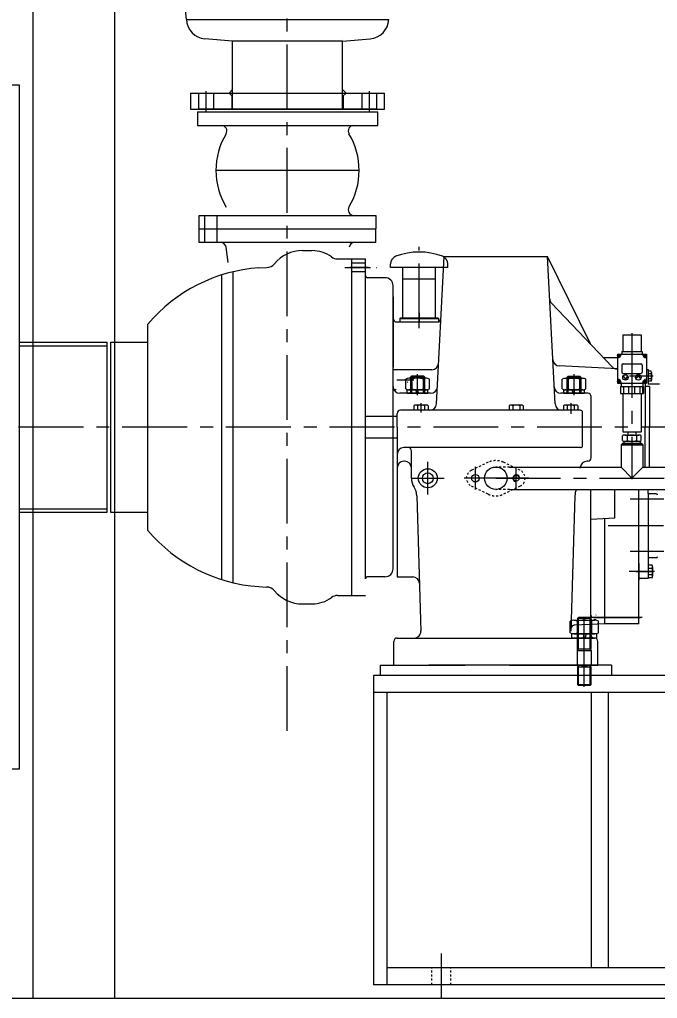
# Model space of a CAD drawing. Header units: inches. Extents: x 0 to 19814, y 0 to 15096.
# Drawn here: x 8627 to 9564, y 9211 to 10650 of the extents above; entities that cross this region are included whole.
import ezdxf

# ---------------------------------------------------------------- set-up
doc = ezdxf.new("R2010")
doc.units = ezdxf.units.IN
doc.header["$MEASUREMENT"] = 0
for name, pattern in [('CENTER', [50.8, 31.75, -6.35, 6.35, -6.35]), ('EB_DASH', [6, 3, -3]), ('EB_DASHDOTDOT', [45, 30, -3, 3, -3, 3, -3])]:
    doc.linetypes.add(name, pattern=pattern)
doc.layers.get('Defpoints').update_dxf_attribs({"lineweight": 5})
for name, color, linetype, lineweight in [('CAXA0', 7, 'Continuous', 5), ('CAXA1', 5, 'CENTER', 5), ('CAXA2', 6, 'EB_DASH', 5), ('CAXA3', 7, 'Continuous', 5), ('PIPE', 150, 'Continuous', 5)]:
    doc.layers.add(name, color=color, linetype=linetype, lineweight=lineweight)
doc.styles.add('Roman', font='arial.ttf')
doc.styles.get("Standard").update_dxf_attribs({"font": 'arial.ttf'})
doc.dimstyles.new('ISO-25', dxfattribs={"dimscale": 30, "dimtxt": 1.5, "dimasz": 1.5, "dimexe": 2, "dimexo": 2, "dimtad": 1, "dimtih": 1, "dimtoh": 1, "dimdec": 1, "dimlfac": 0.03937, "dimdsep": 46, "dimtxsty": 'Standard', "dimcen": 2.5, "dimclrd": 7, "dimclre": 7, "dimclrt": 7, "dimadec": 0, "dimazin": 0, "dimtfac": 1, "dimtdec": 1, "dimtmove": 0, "dimatfit": 3, "dimfxl": 1, "dimlwd": 5, "dimlwe": 5, "dimarcsym": 0})

# ---------------------------------------------------------------- blocks, each defined once
blk = doc.blocks.new('*D46')
at = {"color": 7, "linetype": 'Continuous', "lineweight": 5, "transparency": 16777216}
for p, q in [((9146.5, 9170.8), (9146.5, 8809.5)), ((10726.5, 9170.8), (10726.5, 8809.5)), ((10681.5, 8869.5), (9191.5, 8869.5))]:
    blk.add_line(p, q, dxfattribs=at)
at = {"color": 7, "transparency": 16777216}
for points in [[(9191.5, 8877), (9191.5, 8862), (9146.5, 8869.5)], [(10681.5, 8877), (10681.5, 8862), (10726.5, 8869.5)]]:
    blk.add_solid(points, dxfattribs=at)
at = {"layer": 'Defpoints', "color": 0, "transparency": 16777216}
for p in [(9146.5, 9230.8), (10726.5, 9230.8), (9146.5, 8869.5)]:
    blk.add_point(p, dxfattribs=at)
at = {"color": 7, "lineweight": 5, "transparency": 16777216, "insert": (9936.5, 8970.8), "char_height": 165, "attachment_point": 5, "style": 'Roman'}
blk.add_mtext('A', dxfattribs=at)
blk = doc.blocks.new('*D48')
at = {"color": 7, "linetype": 'Continuous', "lineweight": 5, "transparency": 16777216}
for p, q in [((7066.5, 9538.5), (7066.5, 8429.7)), ((11846.5, 9150.7), (11846.5, 8429.7)), ((7111.5, 8489.7), (11801.5, 8489.7))]:
    blk.add_line(p, q, dxfattribs=at)
at = {"color": 7, "transparency": 16777216}
for points in [[(7111.5, 8497.2), (7111.5, 8482.2), (7066.5, 8489.7)], [(11801.5, 8497.2), (11801.5, 8482.2), (11846.5, 8489.7)]]:
    blk.add_solid(points, dxfattribs=at)
at = {"layer": 'Defpoints', "color": 0, "transparency": 16777216}
for p in [(7066.5, 9598.5), (11846.5, 9210.7), (11846.5, 8489.7)]:
    blk.add_point(p, dxfattribs=at)
at = {"color": 7, "lineweight": 5, "transparency": 16777216, "insert": (9456.5, 8593.8), "char_height": 165, "attachment_point": 5, "style": 'Roman'}
blk.add_mtext('C', dxfattribs=at)

msp = doc.modelspace()

# ---------------------------------------------------------------- linework, layer by layer
at = {"color": 7, "lineweight": 5}
for p, q in [((8871.67, 10650.38), (8796.67, 11386.4)), ((8646.54, 9210.75), (8646.54, 11310.75)), ((8766.54, 9210.75), (8766.54, 11310.75)), ((8871.67, 10650.38), (9169.06, 10650.4)), ((8939.36, 10618.4), (8899.02, 10621.93)), ((9101.36, 10618.4), (8939.36, 10618.4)), ((8939.36, 10518.4), (8939.36, 10618.4)), ((9101.36, 10622.4), (9101.19, 10622.4)), ((9101.36, 10618.4), (9141.7, 10621.93)), ((9101.36, 10518.4), (9101.36, 10618.4)), ((8626.54, 10554), (7116.54, 10554)), ((8626.54, 9547.75), (8626.54, 10553.75)), ((8877.86, 10542.4), (8877.86, 10518.4)), ((8877.86, 10542.4), (9162.86, 10542.4)), ((8889.36, 10542.4), (8889.36, 10518.4)), ((8900.36, 10544.96), (8900.36, 10515.4)), ((8911.36, 10542.4), (8911.36, 10518.4)), ((8934.36, 10542.4), (8939.36, 10547.4)), ((8934.36, 10542.4), (8939.36, 10537.4)), ((9106.36, 10542.4), (9101.36, 10547.4)), ((9106.36, 10542.4), (9101.36, 10537.4)), ((9129.36, 10542.4), (9129.36, 10518.4)), ((9151.36, 10542.4), (9151.36, 10518.4)), ((9162.86, 10518.4), (9162.86, 10542.4)), ((8938.36, 10538.4), (8938.36, 10518.4)), ((9102.36, 10538.4), (9102.36, 10518.4)), ((8877.86, 10518.4), (9162.86, 10518.4)), ((8887.86, 10514.55), (9152.86, 10514.55)), ((8887.86, 10514.55), (8887.86, 10494.55)), ((9150.36, 10518.4), (8890.36, 10518.4)), ((9152.86, 10494.55), (9152.86, 10514.55)), ((8887.86, 10494.55), (9152.86, 10494.55)), ((9125.55, 10428.47), (8915.17, 10428.63)), ((8890.36, 10362.4), (9150.36, 10362.4)), ((8890.36, 10342.4), (8890.36, 10362.4)), ((8898.86, 10342.4), (8898.86, 10362.4)), ((8916.86, 10342.4), (8916.86, 10362.4)), ((9150.36, 10362.4), (9150.36, 10342.4)), ((8890.36, 10322.4), (8890.36, 10342.4)), ((8890.36, 10342.4), (9150.36, 10342.4)), ((8890.36, 10342.4), (9150.36, 10342.4)), ((8898.86, 10322.4), (8898.86, 10342.4)), ((8916.86, 10322.4), (8916.86, 10342.4)), ((9150.36, 10322.4), (9150.36, 10342.4)), ((9150.36, 10322.4), (8890.36, 10322.55)), ((8933.2, 10293.28), (8929.95, 10315.55)), ((9042.15, 10310.6), (9056.46, 10310.6)), ((9093.92, 10298.25), (9114.99, 10298.25)), ((9114.99, 9803.25), (9114.99, 10298.26)), ((9114.99, 10298.26), (9134.99, 10298.26)), ((9134.99, 9827.81), (9134.99, 10298.26)), ((9239.31, 10085.23), (9250.65, 10301.75)), ((9250.65, 10301.75), (9402.21, 10301.75)), ((9413.55, 10085.23), (9402.21, 10301.75)), ((9465.59, 10173.28), (9402.21, 10301.75)), ((8977.99, 10285.17), (8989.66, 10285.74)), ((9171.84, 10285.83), (9171.84, 10290.99)), ((9255.84, 10285.83), (9171.84, 10285.83)), ((9189.84, 10211.64), (9189.84, 10285.83)), ((9237.84, 10211.64), (9237.84, 10285.83)), ((9255.84, 10285.83), (9255.84, 10290.99)), ((8923.99, 9826.56), (8923.99, 10274.94)), ((8939.99, 10279.35), (8939.99, 9822.15)), ((9163.49, 10270.76), (9137.99, 10270.76)), ((9237.74, 10268.46), (9189.93, 10268.46)), ((9175.49, 9842.74), (9175.49, 10258.76)), ((9175.49, 10242.45), (9175.49, 10139.3)), ((9408.2, 10233.46), (9497.71, 10139.59)), ((9185.34, 10210.64), (9186.34, 10211.64)), ((9185.34, 10210.64), (9185.34, 10205.64)), ((9185.34, 10210.64), (9242.34, 10210.64)), ((9186.34, 10211.64), (9241.34, 10211.64)), ((9242.34, 10210.64), (9241.34, 10211.64)), ((9242.34, 10210.64), (9242.34, 10205.86)), ((8814.99, 9899), (8814.99, 10202.49)), ((9180.49, 10205.64), (9240.87, 10205.64)), ((9513, 10186.75), (9540, 10186.75)), ((9513, 10186.75), (9513, 10162.25)), ((9540, 10186.75), (9540, 10162.25)), ((8626.54, 10175.75), (8755.04, 10175.75)), ((8626.54, 10170.75), (8755.04, 10170.75)), ((8676.54, 10175.75), (8726.54, 10175.75)), ((8755.04, 9925.75), (8755.04, 10175.75)), ((8759.99, 10175.74), (8785.99, 10175.74)), ((8759.99, 10175.74), (8814.99, 10175.74)), ((8759.99, 10175.74), (8759.99, 9925.74)), ((9484.68, 10153.26), (9505.25, 10153.26)), ((9505.25, 10158.25), (9547.75, 10158.25)), ((9505.25, 10158.25), (9505.25, 10115.75)), ((9505.94, 10155.81), (9505.94, 10156.81)), ((9505.94, 10156.81), (9506.69, 10156.81)), ((9505.94, 10155.81), (9506.69, 10155.81)), ((9506.69, 10157.56), (9507.69, 10157.56)), ((9506.69, 10156.81), (9506.69, 10157.56)), ((9506.69, 10155.06), (9506.69, 10155.81)), ((9506.69, 10155.06), (9507.69, 10155.06)), ((9507.69, 10156.81), (9507.69, 10157.56)), ((9507.69, 10156.81), (9508.44, 10156.81)), ((9507.69, 10155.06), (9507.69, 10155.81)), ((9507.69, 10155.81), (9508.44, 10155.81)), ((9508.44, 10155.81), (9508.44, 10156.81)), ((9511.5, 10162.25), (9541.5, 10162.25)), ((9511.5, 10162.25), (9511.5, 10158.25)), ((9541.5, 10162.25), (9541.5, 10158.25)), ((9544.55, 10156.81), (9544.55, 10155.81)), ((9544.55, 10156.81), (9545.3, 10156.81)), ((9544.55, 10155.81), (9545.3, 10155.81)), ((9545.3, 10157.56), (9546.3, 10157.56)), ((9545.3, 10157.56), (9545.3, 10156.81)), ((9545.3, 10155.81), (9545.3, 10155.06)), ((9545.3, 10155.06), (9546.3, 10155.06)), ((9546.3, 10157.56), (9546.3, 10156.81)), ((9546.3, 10156.81), (9547.05, 10156.81)), ((9546.3, 10155.81), (9546.3, 10155.06)), ((9546.3, 10155.81), (9547.05, 10155.81)), ((9547.05, 10156.81), (9547.05, 10155.81)), ((9547.75, 10158.25), (9547.75, 10115.75)), ((9505.25, 10136.46), (9419.6, 10140.95)), ((9511.5, 10142), (9511.5, 10132)), ((9513.5, 10144), (9539.5, 10144)), ((9541.5, 10142), (9541.5, 10132)), ((9232.44, 10135.26), (9175.49, 10135.26)), ((9224.49, 10122.74), (9198.51, 10122.74)), ((9201.5, 10124.69), (9203, 10126.19)), ((9201.5, 10100.82), (9201.5, 10124.69)), ((9201.5, 10124.69), (9221.5, 10124.69)), ((9203, 10126.19), (9220, 10126.19)), ((9220, 10100.82), (9220, 10126.19)), ((9221.5, 10124.69), (9220, 10126.19)), ((9221.5, 10124.69), (9221.5, 10100.82)), ((9454.49, 10122.65), (9428.51, 10122.65)), ((9431.5, 10124.6), (9433, 10126.1)), ((9431.5, 10100.73), (9431.5, 10124.6)), ((9431.5, 10124.6), (9451.5, 10124.6)), ((9433, 10100.73), (9433, 10126.1)), ((9433, 10126.1), (9450, 10126.1)), ((9450, 10100.73), (9450, 10126.1)), ((9451.5, 10124.6), (9450, 10126.1)), ((9451.5, 10124.6), (9451.5, 10100.73)), ((9513.5, 10130), (9539.5, 10130)), ((9514.27, 10125.16), (9517, 10121.44)), ((9519.72, 10125.16), (9517, 10121.44)), ((9533.27, 10122.84), (9536, 10126.56)), ((9538.72, 10122.84), (9536, 10126.56)), ((9547.75, 10135.81), (9550.18, 10135.81)), ((9550.18, 10135.81), (9550.18, 10114.2)), ((9554.88, 10133.32), (9550.18, 10133.32)), ((9554.88, 10129.56), (9550.18, 10129.56)), ((9554.88, 10122.06), (9550.18, 10122.06)), ((9555.48, 10131.44), (9555.48, 10120.18)), ((9181, 10120.26), (9206, 10120.26)), ((9194.18, 10107.11), (9194.18, 10121.46)), ((9197.34, 10117.37), (9196.34, 10116.37)), ((9197.34, 10117.37), (9196.34, 10116.37)), ((9202.84, 10121.46), (9202.84, 10107.11)), ((9220.16, 10121.46), (9220.16, 10107.11)), ((9228.82, 10107.11), (9228.82, 10121.46)), ((9424.18, 10107.03), (9424.18, 10121.37)), ((9432.84, 10121.37), (9432.84, 10107.03)), ((9450.16, 10121.37), (9450.16, 10107.03)), ((9458.82, 10107.03), (9458.82, 10121.37)), ((9509.44, 10117.69), (9504.94, 10117.69)), ((9505.25, 10115.75), (9547.75, 10115.75)), ((9505.94, 10117.19), (9505.94, 10118.19)), ((9506.69, 10118.19), (9505.94, 10118.19)), ((9506.69, 10117.19), (9505.94, 10117.19)), ((9507.69, 10118.94), (9506.69, 10118.94)), ((9506.69, 10118.19), (9506.69, 10118.94)), ((9506.69, 10116.44), (9506.69, 10117.19)), ((9507.69, 10116.44), (9506.69, 10116.44)), ((9507.19, 10115.44), (9507.19, 10119.94)), ((9507.69, 10118.19), (9507.69, 10118.94)), ((9508.44, 10118.19), (9507.69, 10118.19)), ((9507.69, 10116.44), (9507.69, 10117.19)), ((9508.44, 10117.19), (9507.69, 10117.19)), ((9508.44, 10117.19), (9508.44, 10118.19)), ((9509.5, 10110.75), (9543.5, 10110.75)), ((9509.5, 10110.75), (9509.5, 10100.25)), ((9510.06, 10100.25), (9510.06, 10110.75)), ((9510.5, 10115.75), (9510.5, 10110.75)), ((9514.45, 10100.25), (9514.45, 10110.75)), ((9522.1, 10100.25), (9522.1, 10110.75)), ((9530.87, 10100.25), (9530.87, 10110.75)), ((9538.48, 10100.25), (9538.48, 10110.75)), ((9542.5, 10115.75), (9542.5, 10110.75)), ((9542.67, 10100.25), (9542.67, 10110.75)), ((9542.92, 10100.25), (9542.92, 10110.75)), ((9543.5, 10110.75), (9543.5, 10100.25)), ((9544.55, 10118.19), (9544.55, 10117.19)), ((9545.3, 10118.19), (9544.55, 10118.19)), ((9545.3, 10117.19), (9544.55, 10117.19)), ((9546.3, 10118.94), (9545.3, 10118.94)), ((9545.3, 10118.94), (9545.3, 10118.19)), ((9545.3, 10117.19), (9545.3, 10116.44)), ((9546.3, 10116.44), (9545.3, 10116.44)), ((9546.21, 10115.75), (9546.21, 10050.78)), ((9552.21, 10110.78), (9546.21, 10110.78)), ((9546.3, 10118.94), (9546.3, 10118.19)), ((9547.05, 10118.19), (9546.3, 10118.19)), ((9547.05, 10117.19), (9546.3, 10117.19)), ((9546.3, 10117.19), (9546.3, 10116.44)), ((9547.05, 10118.19), (9547.05, 10117.19)), ((9554.88, 10118.31), (9550.18, 10118.31)), ((9567.18, 10114.2), (9550.18, 10114.2)), ((9552.21, 10110.78), (9552.21, 10050.78)), ((9175.49, 10105.76), (9179, 10105.76)), ((9180, 10106.76), (9179, 10105.76)), ((9230.63, 10100.75), (9185.49, 10100.75)), ((9196.4, 10105.82), (9226.6, 10105.82)), ((9196.4, 10100.82), (9196.4, 10105.82)), ((9196.4, 10100.82), (9226.6, 10100.82)), ((9224.49, 10105.84), (9198.51, 10105.84)), ((9210.21, 10100.82), (9208.87, 10105.82)), ((9212.62, 10101.47), (9211.46, 10105.82)), ((9212.8, 10100.82), (9212.62, 10101.47)), ((9226.6, 10100.82), (9226.6, 10105.82)), ((9461.5, 10100.75), (9422.23, 10100.75)), ((9426.4, 10105.73), (9456.6, 10105.73)), ((9426.4, 10100.73), (9426.4, 10105.73)), ((9426.4, 10100.73), (9456.6, 10100.73)), ((9454.49, 10105.75), (9428.51, 10105.75)), ((9440.21, 10100.73), (9438.87, 10105.73)), ((9442.62, 10101.38), (9441.46, 10105.73)), ((9442.8, 10100.73), (9442.62, 10101.38)), ((9456.6, 10100.73), (9456.6, 10105.73)), ((9466.5, 10005.75), (9466.5, 10095.75)), ((9509.5, 10100.25), (9543.5, 10100.25)), ((9513, 10100.25), (9513, 10044.25)), ((9540, 10100.25), (9540, 10044.25)), ((9206.1, 10082.49), (9206.1, 10075.76)), ((9224.29, 10083.26), (9208.7, 10083.26)), ((9211.3, 10082.49), (9211.3, 10075.76)), ((9221.69, 10082.49), (9221.69, 10075.76)), ((9226.89, 10082.49), (9226.89, 10075.76)), ((9346.1, 10082.49), (9346.1, 10075.76)), ((9364.29, 10083.26), (9348.7, 10083.26)), ((9351.3, 10082.49), (9351.3, 10075.76)), ((9361.69, 10082.49), (9361.69, 10075.76)), ((9366.89, 10082.49), (9366.89, 10075.76)), ((9426.1, 10082.49), (9426.1, 10075.76)), ((9444.29, 10083.26), (9428.7, 10083.26)), ((9431.3, 10082.49), (9431.3, 10075.76)), ((9441.69, 10082.49), (9441.69, 10075.76)), ((9446.89, 10082.49), (9446.89, 10075.76)), ((9134.99, 10066.75), (9134.99, 10069.19)), ((9181.84, 10066.75), (9134.99, 10066.75)), ((9181.5, 10050.75), (9181.5, 10070.76)), ((9346.1, 10075.76), (9186.5, 10075.76)), ((9226.89, 10075.76), (9206.1, 10075.76)), ((9222.5, 10075.76), (9210.5, 10075.76)), ((9451, 10075.76), (9346.1, 10075.76)), ((9446.89, 10075.76), (9426.1, 10075.76)), ((9442.5, 10075.76), (9430.5, 10075.76)), ((9454, 10023.76), (9454, 10072.76)), ((9181.5, 10050.75), (9181.5, 9960.75)), ((9546.21, 9992.25), (9546.21, 10050.78)), ((9552.21, 9992.25), (9552.21, 10050.78)), ((9512.64, 10031.27), (9512.64, 10038.23)), ((9513, 10044.25), (9540, 10044.25)), ((9516.1, 10039.25), (9536.89, 10039.25)), ((9519.57, 10038.23), (9519.57, 10031.27)), ((9520.5, 10044.25), (9520.5, 10039.25)), ((9532.5, 10044.25), (9532.5, 10039.25)), ((9533.42, 10038.23), (9533.42, 10031.27)), ((9540.35, 10031.27), (9540.35, 10038.23)), ((9181.84, 10034.75), (9134.99, 10034.75)), ((9542.5, 10025.25), (9510.5, 10025.25)), ((9510.5, 10025.25), (9510.5, 9993.75)), ((9542.5, 10025.25), (9510.5, 10025.25)), ((9510.5, 10025.25), (9510.5, 9992.25)), ((9542.5, 10024.25), (9510.5, 10024.25)), ((9510.5, 10024.25), (9510.5, 9992.75)), ((9510.5, 10024.25), (9510.5, 9992.75)), ((9542.5, 10024.25), (9510.5, 10024.25)), ((9512.5, 10027.25), (9540.5, 10027.25)), ((9512.5, 10027.25), (9512.5, 10025.25)), ((9512.5, 10025.25), (9540.5, 10025.25)), ((9514.5, 10030.46), (9514.5, 10027.25)), ((9516.1, 10030.25), (9536.89, 10030.25)), ((9538.5, 10030.46), (9538.5, 10027.25)), ((9540.5, 10027.25), (9540.5, 10025.25)), ((9542.5, 10025.25), (9542.5, 9993.75)), ((9542.5, 10025.25), (9542.5, 9993.75)), ((9542.5, 10024.25), (9542.5, 9992.75)), ((9542.5, 10024.25), (9542.5, 9992.25)), ((9197.5, 10020.76), (9191.5, 10020.76)), ((9281.49, 10020.76), (9193.49, 10020.76)), ((9202.5, 9975.75), (9202.5, 10015.76)), ((9451, 10020.76), (9281.49, 10020.76)), ((9192.5, 10000.75), (9191.5, 10000.75)), ((9346.49, 9992.25), (9510.5, 9992.25)), ((9450.5, 9990.75), (9450.5, 9992.25)), ((9461.5, 10000.75), (9460.5, 10000.75)), ((9526.5, 9975.75), (9510.5, 9992.25)), ((9526.5, 9975.75), (9542.5, 9992.25)), ((9542.5, 9992.25), (9595.31, 9992.25)), ((9181.49, 9980.76), (9181.49, 9830.75)), ((9210.32, 9949.95), (9216.43, 9751.06)), ((9326.49, 9959.25), (9326.78, 9959.25)), ((9346.49, 9959.25), (9686.48, 9959.25)), ((9442.68, 9949.96), (9436.57, 9751.06)), ((9466.24, 9745.75), (9466.24, 9959.25)), ((9501.49, 9917.1), (9501.49, 9959.25)), ((9536.5, 9761.76), (9536.5, 9959.25)), ((9550.49, 9953.26), (9550.49, 9959.08)), ((9550.49, 9953.26), (9550.49, 9828.26)), ((9561.99, 9952.76), (9550.49, 9952.76)), ((8626.54, 9930.75), (8755.04, 9930.75)), ((8626.54, 9925.75), (8755.04, 9925.75)), ((8686.53, 9930.75), (8726.54, 9930.75)), ((8759.99, 9925.74), (8814.99, 9925.74)), ((9501.49, 9917.1), (9466.24, 9915.25)), ((9486.5, 9761.76), (9486.5, 9917.26)), ((9486.5, 9761.76), (9486.5, 9916.31)), ((9536.49, 9850.76), (9536.49, 9825.76)), ((9561.99, 9858.76), (9550.49, 9858.76)), ((9550.49, 9848.76), (9550.49, 9828.26)), ((9557.59, 9838.27), (9532.42, 9838.27)), ((9550.49, 9847.75), (9550.49, 9829.27)), ((9556.16, 9847.75), (9550.49, 9847.75)), ((9556.16, 9843.13), (9550.49, 9843.13)), ((9556.16, 9833.89), (9550.49, 9833.89)), ((9556.89, 9845.44), (9556.89, 9831.58)), ((9163.49, 9830.74), (9137.99, 9830.74)), ((9181.49, 9830.75), (9204.28, 9830.75)), ((9550.49, 9828.26), (9536.49, 9828.26)), ((9556.16, 9829.27), (9550.49, 9829.27)), ((8977.99, 9816.33), (8989.66, 9815.75)), ((9042.15, 9790.9), (9056.46, 9790.9)), ((9093.92, 9803.25), (9114.99, 9803.25)), ((9114.99, 9803.24), (9134.99, 9803.24)), ((9435.76, 9748.28), (9435.76, 9765.42)), ((9440.96, 9766.95), (9472.14, 9766.95)), ((9486.5, 9761.76), (9441.41, 9759.4)), ((9446.16, 9765.42), (9446.16, 9748.28)), ((9446.49, 9769.25), (9447.99, 9770.75)), ((9466.49, 9769.25), (9446.49, 9769.25)), ((9446.49, 9769.25), (9446.49, 9724.75)), ((9447.99, 9724.75), (9447.99, 9770.75)), ((9464.99, 9770.75), (9447.99, 9770.75)), ((9464.99, 9724.75), (9464.99, 9770.75)), ((9466.49, 9769.25), (9464.99, 9770.75)), ((9486.5, 9761.76), (9466.24, 9760.7)), ((9466.49, 9724.75), (9466.49, 9769.25)), ((9466.94, 9765.42), (9466.94, 9748.28)), ((9473.5, 9767.36), (9474.1, 9766.76)), ((9477.33, 9748.28), (9477.33, 9765.42)), ((9536.5, 9761.76), (9486.5, 9761.76)), ((9176.52, 9703.7), (9176.52, 9735.76)), ((9176.52, 9700.76), (9176.52, 9735.76)), ((9181.52, 9740.76), (9471.46, 9740.76)), ((9474.74, 9746.75), (9438.24, 9746.75)), ((9438.24, 9740.75), (9438.24, 9746.75)), ((9474.74, 9740.75), (9438.24, 9740.75)), ((9440.96, 9746.75), (9472.14, 9746.75)), ((9446.46, 9700.7), (9446.46, 9746.71)), ((9454.94, 9740.75), (9455.15, 9741.53)), ((9455.15, 9741.53), (9456.55, 9746.75)), ((9458.05, 9740.75), (9459.66, 9746.75)), ((9474.74, 9740.75), (9474.74, 9746.75)), ((9476.46, 9703.7), (9476.46, 9735.76)), ((9476.46, 9700.76), (9476.46, 9735.76)), ((9446.49, 9724.75), (9466.49, 9724.75)), ((9446.49, 9724.75), (9447.99, 9724.12)), ((9446.49, 9722.25), (9447.99, 9724.12)), ((9446.49, 9700.75), (9446.49, 9722.25)), ((9446.49, 9722.25), (9466.49, 9722.25)), ((9460.74, 9724.12), (9452.24, 9724.12)), ((9466.49, 9724.75), (9464.99, 9724.12)), ((9466.49, 9722.25), (9464.99, 9724.12)), ((9466.49, 9722.25), (9466.49, 9700.75)), ((9156.48, 9700.76), (9281.49, 9700.76)), ((9156.48, 9700.75), (9156.48, 9685.76)), ((9281.49, 9700.75), (9228.09, 9700.75)), ((9346.49, 9700.75), (9228.09, 9700.75)), ((9346.49, 9700.76), (9476.46, 9700.76)), ((9486.49, 9700.75), (9346.49, 9700.75)), ((9496.49, 9700.75), (9346.49, 9700.75)), ((9466.49, 9700.75), (9446.49, 9700.75)), ((9447.99, 9698.87), (9446.49, 9700.75)), ((9446.49, 9698.25), (9447.99, 9698.87)), ((9446.49, 9698.25), (9466.49, 9698.25)), ((9446.49, 9698.25), (9446.49, 9672.25)), ((9447.99, 9672.25), (9447.99, 9698.25)), ((9460.74, 9698.87), (9452.24, 9698.87)), ((9464.99, 9698.87), (9466.49, 9700.75)), ((9466.49, 9698.25), (9464.99, 9698.87)), ((9464.99, 9672.25), (9464.99, 9698.25)), ((9466.49, 9672.25), (9466.49, 9698.25)), ((9496.49, 9700.75), (9496.49, 9685.76)), ((10726.49, 9685.75), (9146.49, 9685.75)), ((9146.49, 9685.75), (9146.49, 9230.75)), ((9734.09, 9685.76), (9519.09, 9685.76)), ((9446.49, 9672.25), (9466.49, 9672.25)), ((9447.99, 9670.75), (9446.49, 9672.25)), ((9447.99, 9672.25), (9447.99, 9670.75)), ((9464.99, 9670.75), (9447.99, 9670.75)), ((9464.99, 9672.25), (9464.99, 9670.75)), ((9464.99, 9670.75), (9466.49, 9672.25)), ((10946.5, 9660.75), (9146.49, 9660.75)), ((9166.49, 9660.75), (9166.49, 9230.75)), ((9466.49, 9660.75), (9466.49, 9255.75)), ((9491.49, 9660.75), (9491.49, 9255.75)), ((8626.54, 9548), (7277.51, 9548)), ((10726.49, 9255.75), (9166.49, 9255.75)), ((10726.49, 9230.75), (9146.49, 9230.75))]:
    msp.add_line(p, q, dxfattribs=at)
for centre, radius in [((9507.19, 10156.31), 1.75), ((9545.8, 10156.31), 1.75), ((9517, 10124), 4), ((9536, 10124), 4), ((9507.19, 10117.69), 1.75), ((9545.8, 10117.69), 1.75), ((9226.5, 9975.75), 14), ((9226.5, 9975.75), 8), ((9296.5, 9975.75), 5.5), ((9356.5, 9975.75), 4.19)]:
    msp.add_circle(centre, radius, dxfattribs=at)
for centre, radius, start, end in [((8901.63, 10651.81), 30, 182.72849, 265), ((9139.09, 10651.81), 30, 275, 357.29569), ((9020.36, 10428.55), 105.19, 149.17626, 210.91433), ((8923.16, 10486.55), 8, 329.17627, 90), ((9117.57, 10486.55), 8, 90, 210.82373), ((9020.36, 10428.55), 105.19, 329.08567, 30.82374), ((9117.47, 10370.4), 8, 149.08567, 270), ((8922.03, 10314.4), 8, 8.31105, 90), ((9042.14, 10257.75), 52.85, 90, 140.67584), ((9056.46, 10262.6), 48, 53.51153, 89.9979), ((9118.69, 10314.4), 8, 90, 171.68895), ((9093.92, 10313.25), 15, 233.51154, 270), ((9183.84, 10290.99), 12, 110.66732, 180), ((9213.84, 10211.46), 97, 69.33268, 110.66732), ((9243.84, 10290.99), 12, 0, 69.33268), ((8994.43, 10050.74), 235, 94.01059, 139.77887), ((8989.66, 10300.74), 15, 270, 320.67583), ((9137.99, 10273.76), 3, 180, 270), ((9163.49, 10258.76), 12, 0, 90), ((9415.44, 10240.36), 10, 183, 223.63624), ((9180.49, 10210.64), 5, 180, 270), ((9240.87, 10210.64), 5, 270, 357), ((9420.13, 10150.94), 10, 183, 267), ((9505.25, 10158.25), 5.5, 270, 0), ((9547.75, 10158.25), 5.5, 180, 270), ((9232.44, 10145.26), 10, 270, 357), ((9504.94, 10146.49), 10, 223.63624, 267), ((9513.5, 10142), 2, 90, 180), ((9539.5, 10142), 2, 0, 90), ((9198.51, 10114.76), 7.98, 57.13277, 122.86723), ((9211.5, 10092.74), 30, 73.22135, 106.77865), ((9224.49, 10114.76), 7.98, 57.13277, 122.86723), ((9428.51, 10114.67), 7.98, 57.13277, 122.86723), ((9441.5, 10092.65), 30, 73.22135, 106.77865), ((9454.49, 10114.67), 7.98, 57.13277, 122.86723), ((9513.5, 10132), 2, 180, 270), ((9539.5, 10132), 2, 270, 0), ((9552.25, 10131.44), 3.23, 324.42999, 35.57001), ((9543.48, 10125.81), 12, 341.77609, 18.22391), ((9552.25, 10120.18), 3.23, 324.42999, 35.57001), ((9185.49, 10110.75), 10, 180, 270), ((9230.63, 10110.75), 10, 270, 357), ((9422.23, 10110.75), 10, 183, 270), ((9505.25, 10115.75), 5.5, 0, 90), ((9547.75, 10115.75), 5.5, 90, 180), ((9198.51, 10113.82), 7.98, 237.13277, 302.86723), ((9211.5, 10135.84), 30, 253.22135, 286.77865), ((9224.49, 10113.82), 7.98, 237.13277, 302.86723), ((9428.51, 10113.73), 7.98, 237.13277, 302.86723), ((9441.5, 10135.75), 30, 253.22135, 286.77865), ((9454.49, 10113.73), 7.98, 237.13277, 302.86723), ((9461.5, 10095.75), 5, 0, 90), ((9208.7, 10078.47), 4.79, 57.13277, 122.86723), ((9216.5, 10065.26), 18, 73.22135, 106.77865), ((9224.29, 10078.47), 4.79, 57.13277, 122.86723), ((9229.32, 10085.76), 10, 270, 357), ((9348.7, 10078.47), 4.79, 57.13277, 122.86723), ((9356.5, 10065.26), 18, 73.22135, 106.77865), ((9364.29, 10078.47), 4.79, 57.13277, 122.86723), ((9423.54, 10085.76), 10, 183, 270), ((9428.7, 10078.47), 4.79, 57.13277, 122.86723), ((9436.5, 10065.26), 18, 73.22135, 106.77865), ((9444.29, 10078.47), 4.79, 57.13277, 122.86723), ((9186.5, 10070.76), 5, 90, 180), ((9451, 10072.76), 3, 0, 90), ((9516.1, 10032.87), 6.38, 57.13277, 122.86723), ((9526.5, 10015.25), 24, 73.22135, 106.77865), ((9536.89, 10032.87), 6.38, 57.13277, 122.86723), ((9451, 10023.76), 3, 270, 0), ((9516.1, 10036.63), 6.38, 237.13277, 302.86723), ((9526.5, 10054.25), 24, 253.22135, 286.77865), ((9536.89, 10036.63), 6.38, 237.13277, 302.86723), ((9191.5, 10010.76), 10, 90, 180), ((9197.5, 10015.76), 5, 0, 90), ((9191.5, 9990.75), 10, 90, 180), ((9192.5, 9990.75), 10, 0, 90), ((9460.5, 9990.75), 10, 90, 171.39621), ((9461.5, 10005.75), 5, 270, 0), ((9356.5, 9975.75), 5, 350, 270), ((9226.5, 9975.75), 24, 180, 212.84537), ((9426.5, 9975.76), 24, 359.98577, 0), ((9185.33, 9949.18), 25, 1.76097, 32.8454), ((9467.67, 9949.19), 25, 156.27841, 178.23902), ((9561.99, 9950.76), 2, 0, 90), ((8994.43, 10050.75), 235, 220.22088, 265.98916), ((9561.99, 9860.76), 2, 270, 0), ((9163.49, 9842.74), 12, 269.99975, 359.99975), ((9552.87, 9845.44), 4.02, 324.96996, 35.03004), ((9541.89, 9838.51), 15, 342.06607, 17.93393), ((9552.87, 9831.58), 4.02, 324.96996, 35.03004), ((9137.99, 9827.74), 3, 89.99975, 179.99975), ((9204.28, 9820.75), 10, 1.76098, 90), ((8989.66, 9800.75), 15, 39.32392, 89.99975), ((9042.14, 9843.75), 52.85, 219.32391, 269.99975), ((9056.46, 9838.9), 48, 270.00185, 306.48822), ((9093.92, 9788.25), 15, 89.99975, 126.48821), ((9440.96, 9757.38), 9.57, 57.13277, 122.86723), ((9456.55, 9730.95), 36, 73.22135, 106.77865), ((9472.14, 9757.38), 9.57, 57.13277, 122.86723), ((9206.44, 9750.76), 10, 270, 1.76098), ((9440.96, 9756.33), 9.57, 237.13277, 302.86723), ((9441.67, 9754.4), 5, 93, 178.23902), ((9456.55, 9782.75), 36, 253.22135, 286.77865), ((9472.14, 9756.33), 9.57, 237.13277, 302.86723), ((9181.52, 9735.76), 5, 90, 179.99998), ((9471.24, 9745.75), 5, 179.99993, 271.26908), ((9471.46, 9735.76), 5, 0.00002, 90)]:
    msp.add_arc(centre, radius, start, end, dxfattribs=at)
at = {"layer": 'CAXA0', "color": 7, "linetype": 'Continuous', "lineweight": 5}
msp.add_line((8646.54, 9587.75), (8646.54, 10593.75), dxfattribs=at)
at = {"layer": 'CAXA1', "linetype": 'CENTER', "lineweight": 5, "ltscale": 3}
for p, q in [((9020, 9604.31), (9020, 11577.2)), ((9140.36, 10544.96), (9140.36, 10515.4)), ((9213.84, 10196.28), (9213.84, 10316.22)), ((9104.67, 10285.74), (9142.15, 10285.74)), ((9139.59, 10285.76), (9111.99, 10285.76)), ((9150.7, 10285.75), (9150.97, 10285.75)), ((9213.84, 10219.08), (9213.84, 10205.64)), ((9526.5, 10189.21), (9526.5, 9974.52)), ((9504.94, 10156.31), (9509.44, 10156.31)), ((9507.19, 10154.06), (9507.19, 10158.56)), ((9543.55, 10156.31), (9548.05, 10156.31)), ((9545.8, 10158.56), (9545.8, 10154.06)), ((9211.5, 10097.82), (9211.5, 10128.97)), ((9211.5, 10104.56), (9211.5, 10125.74)), ((9441.5, 10097.73), (9441.5, 10128.97)), ((9441.5, 10104.47), (9441.5, 10125.65)), ((9557.88, 10125.81), (9522.83, 10125.81)), ((9211.5, 10097.82), (9211.5, 10108.82)), ((9441.5, 10097.73), (9441.5, 10108.73)), ((9548.05, 10117.69), (9543.55, 10117.69)), ((9545.8, 10119.94), (9545.8, 10115.44)), ((9216.5, 10086.26), (9216.5, 10072.29)), ((9436.5, 10086.26), (9436.5, 10070.73)), ((9787.12, 10050.72), (7015.43, 10050.75)), ((9526.5, 10028.25), (9526.5, 9990.25)), ((9526.5, 10028.25), (9526.5, 9990.25)), ((9526.5, 10027.25), (9526.5, 9975.75)), ((9526.5, 10027.25), (9526.5, 9975.75)), ((9226.5, 9951.75), (9226.5, 9999.75)), ((9296.5, 9959.22), (9296.5, 9992.29)), ((9356.5, 9959.22), (9356.5, 9992.29)), ((9356.5, 9967.75), (9356.5, 9983.75)), ((9202.5, 9975.75), (9250.5, 9975.75)), ((9375.17, 9975.75), (9277.82, 9975.75)), ((9326.49, 9975.75), (9977.99, 9975.75)), ((9364.5, 9975.75), (9348.5, 9975.75)), ((9573.53, 9944.76), (9523.96, 9944.76)), ((9573.08, 9905.76), (9491.49, 9905.76)), ((9573.53, 9867.76), (9523.96, 9867.76)), ((9559.89, 9838.51), (9522.49, 9838.51)), ((9456.49, 9668.75), (9456.49, 9772.75)), ((9456.55, 9745.22), (9456.55, 9769.95)), ((9541.74, 9770.76), (9458.79, 9770.76)), ((9470.5, 9770.76), (9539.14, 9770.76)), ((9513.5, 9770.76), (9539.14, 9770.76)), ((9456.49, 9670.75), (9456.49, 9755.28)), ((9456.49, 9737.75), (9456.49, 9749.75)), ((9456.49, 9685.84), (9456.49, 9714.14)), ((9246.49, 9210.75), (9246.49, 9276.7))]:
    msp.add_line(p, q, dxfattribs=at)
at = {"layer": 'CAXA2', "color": 7, "linetype": 'EB_DASHDOTDOT', "lineweight": 5}
for p, q in [((9134.99, 10292.26), (9114.99, 10292.26)), ((9134.99, 10279.26), (9114.99, 10279.26))]:
    msp.add_line(p, q, dxfattribs=at)
at = {"layer": 'CAXA2', "color": 7, "linetype": 'EB_DASH', "lineweight": 5}
for p, q in [((9315.23, 9999.19), (9290.86, 9987.47)), ((9346.49, 9992.25), (9326.5, 9992.25)), ((9362.13, 9987.47), (9337.76, 9999.19)), ((9315.23, 9952.32), (9290.86, 9964.04)), ((9362.13, 9964.04), (9337.76, 9952.32)), ((9346.49, 9959.25), (9326.5, 9959.25)), ((9466.44, 9774.01), (9465.16, 9770.76)), ((9465.16, 9770.76), (9466.44, 9767.51)), ((9466.44, 9774.01), (9466.44, 9767.51)), ((9473.66, 9767.51), (9466.44, 9767.51)), ((9473.5, 9774.16), (9474.1, 9774.76)), ((9232.49, 9230.75), (9232.49, 9255.75)), ((9260.49, 9230.75), (9260.49, 9255.75))]:
    msp.add_line(p, q, dxfattribs=at)
for centre, radius, start, end in [((9326.5, 9975.75), 26, 64.32071, 115.67929), ((9296.5, 9975.75), 13, 115.67929, 244.32071), ((9356.5, 9975.75), 13, 295.67928, 64.32071), ((9326.5, 9975.75), 26, 244.32071, 295.67929)]:
    msp.add_arc(centre, radius, start, end, dxfattribs=at)
at = {"layer": 'CAXA3', "color": 7, "linetype": 'Continuous', "lineweight": 5}
msp.add_line((9203, 10100.82), (9203, 10126.19), dxfattribs=at)
msp.add_circle((9326.49, 9975.75), 16.5, dxfattribs=at)
at = {"layer": 'PIPE', "color": 7, "lineweight": 5}
msp.add_line((12730.02, 9210.75), (7386.57, 9210.75), dxfattribs=at)

# ---------------------------------------------------------------- dimensions: what is measured, and where the dimension line sits
at = {"color": 7, "lineweight": 5}
for base, p1, p2, text, picture, middle in [((11846.54, 8489.73), (7066.54, 9598.48), (11846.54, 9210.75), 'C', '*D48', (9456.54, 8489.73)), ((9146.49, 8869.53), (10726.49, 9230.75), (9146.49, 9230.75), 'A', '*D46', (9936.49, 8869.53))]:
    dim = msp.add_linear_dim(base=base, p1=p1, p2=p2, text=text, dimstyle='ISO-25', override={"dimtxt": 5.5, "dimpost": '\\X', "dimtxsty": 'Roman', "dimtmove": 1}, dxfattribs=at)
    dim.commit()
    dim.dimension.update_dxf_attribs({"geometry": picture, "text_midpoint": middle, "dimtype": 160})

doc.saveas('drawing.dxf')
